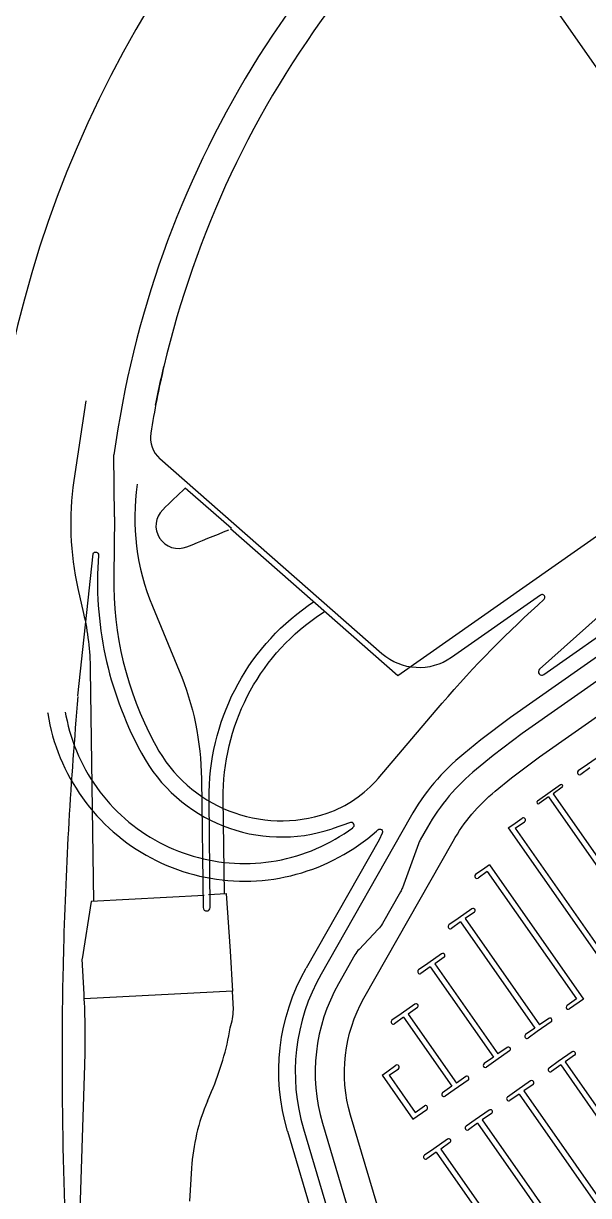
# Model space of a CAD drawing. Header units: millimetres. Extents: x 152904052 to 153933663, y 538271515 to 539240469.
# Drawn here: x 153563847 to 153565854, y 539081960 to 539086119 of the extents above; entities that cross this region are included whole.
import ezdxf

# ---------------------------------------------------------------- set-up
doc = ezdxf.new("R2010")
doc.units = ezdxf.units.MM
doc.layers.add('BORD', color=7, linetype='Continuous')

msp = doc.modelspace()

# ---------------------------------------------------------------- linework, layer by layer
at = {"layer": 'BORD', "color": 133, "ltscale": 10}
msp.add_lwpolyline([(153569170.7, 539089610.5, 0.482131), (153562008.1, 539084295.2)], format="xyb", dxfattribs=at)
at = {"layer": 'BORD', "color": 137, "flags": 128}
for points in [[(153568232.4, 539088059.3, 0.390364), (153563804, 539084952.9)], [(153564958.9, 539086202.7, 0.105273), (153564345.9, 539084902)], [(153564316.3, 539084764.3, -0.01018), (153564345.7, 539084901.8, 0.017451), (153564298.8, 539084665.5, 0.25845), (153564331.6, 539084574.3)], [(153566445.7, 539084510.4), (153565680.4, 539083827.3, 0.942757), (153565695.2, 539083808.5), (153567181.4, 539084849.2)], [(153565683.3, 539084090.5), (153565366.9, 539083869, -0.345556), (153565120.4, 539083882.5), (153564331.6, 539084574.3)], [(153564167.3, 539084157.1, 0.127587), (153564310.7, 539083567.9, 0.127587)], [(153565694.6, 539084074, 1.010626), (153565683.3, 539084090.5)], [(153564925.3, 539083316.1, 0.130573), (153565107, 539083439.8), (153565312.6, 539083681.9, -0.032377), (153565673.8, 539084055.2), (153565696.8, 539084076)], [(153563932.3, 539083673.7), (153563932.8, 539083670.5), (153563936.3, 539083650.4), (153563940.5, 539083630.3), (153563945.2, 539083610.5), (153563950.4, 539083590.7), (153563956.3, 539083571.1), (153563962.7, 539083551.7), (153563969.6, 539083532.5), (153563977.2, 539083513.5), (153563985.2, 539083494.8), (153563993.8, 539083476.2), (153564002.9, 539083457.9), (153564012.6, 539083439.9), (153564022.8, 539083422.2), (153564033.4, 539083404.8), (153564044.6, 539083387.7), (153564056.3, 539083370.9), (153564068.4, 539083354.5), (153564081, 539083338.4), (153564094.1, 539083322.7), (153564107.6, 539083307.4), (153564121.5, 539083292.5), (153564135.9, 539083277.9), (153564150.7, 539083263.8), (153564165.9, 539083250.2), (153564181.5, 539083237), (153564197.4, 539083224.2), (153564213.7, 539083211.9), (153564230.4, 539083200.1), (153564247.4, 539083188.7), (153564264.7, 539083177.9), (153564282.3, 539083167.6), (153564300.2, 539083157.7), (153564318.4, 539083148.4), (153564336.9, 539083139.7), (153564355.6, 539083131.4), (153564374.5, 539083123.7), (153564393.6, 539083116.6), (153564413, 539083110), (153564432.5, 539083103.9), (153564452.2, 539083098.5), (153564472, 539083093.6), (153564492, 539083089.3), (153564512.1, 539083085.5), (153564532.2, 539083082.4), (153564552.5, 539083079.8), (153564572.8, 539083077.8), (153564593.2, 539083076.4), (153564613.6, 539083075.6), (153564634.1, 539083075.3), (153564654.5, 539083075.7), (153564674.9, 539083076.7), (153564695.3, 539083078.2), (153564715.6, 539083080.3), (153564735.8, 539083083), (153564756, 539083086.3), (153564776.1, 539083090.2), (153564796, 539083094.7), (153564815.8, 539083099.7), (153564835.5, 539083105.3), (153564854.9, 539083111.5), (153564874.2, 539083118.2), (153564893.3, 539083125.5), (153564912.2, 539083133.3), (153564930.8, 539083141.7), (153564949.2, 539083150.6), (153564967.3, 539083160), (153564985.2, 539083169.9), (153565002.7, 539083180.4), (153565020, 539083191.3), (153565036.9, 539083202.8), (153565053.5, 539083214.7), (153565069.7, 539083227.1), (153565085.6, 539083240), (153565101.1, 539083253.3), (153565105.7, 539083257.6, -0.830221), (153565121.4, 539083245.7), (153565109.8, 539083222.4), (153564850.8, 539082766.7)], [(153563995.4, 539083675.4), (153563997.7, 539083662.1), (153564001.5, 539083643.8), (153564005.8, 539083625.7), (153564010.6, 539083607.7), (153564015.9, 539083589.9), (153564021.8, 539083572.2), (153564028.1, 539083554.7), (153564034.9, 539083537.4), (153564042.3, 539083520.2), (153564050.1, 539083503.3), (153564058.4, 539083486.7), (153564067.2, 539083470.3), (153564076.5, 539083454.1), (153564086.2, 539083438.2), (153564096.4, 539083422.6), (153564107.1, 539083407.3), (153564118.1, 539083392.3), (153564129.6, 539083377.7), (153564141.5, 539083363.4), (153564153.9, 539083349.4), (153564166.6, 539083335.8), (153564179.7, 539083322.6), (153564193.2, 539083309.7), (153564207, 539083297.2), (153564221.2, 539083285.2), (153564235.8, 539083273.6), (153564250.6, 539083262.3), (153564265.8, 539083251.6), (153564281.3, 539083241.2), (153564297.1, 539083231.3), (153564313.2, 539083221.9), (153564329.5, 539083213), (153564346.1, 539083204.5), (153564362.9, 539083196.5), (153564379.9, 539083189), (153564397.2, 539083181.9), (153564414.6, 539083175.4), (153564432.3, 539083169.4), (153564450.1, 539083163.9), (153564468, 539083158.9), (153564486.1, 539083154.5), (153564504.3, 539083150.5), (153564522.6, 539083147.1), (153564541, 539083144.2), (153564559.5, 539083141.9), (153564578, 539083140.1), (153564596.6, 539083138.8), (153564615.2, 539083138.1), (153564633.9, 539083137.8), (153564652.5, 539083138.2), (153564671.1, 539083139), (153564689.7, 539083140.5), (153564708.2, 539083142.4), (153564726.7, 539083144.9), (153564745, 539083147.9), (153564763.3, 539083151.4), (153564781.5, 539083155.5), (153564799.6, 539083160.1), (153564817.5, 539083165.2), (153564835.2, 539083170.8), (153564852.8, 539083176.9), (153564870.2, 539083183.5), (153564887.4, 539083190.7), (153564904.4, 539083198.3), (153564921.2, 539083206.4), (153564937.7, 539083215), (153564954, 539083224.1), (153564970, 539083233.6), (153564985.7, 539083243.6), (153565001.1, 539083254), (153565016.3, 539083264.9), (153565016.8, 539083265.4, 0.889249), (153565008.4, 539083283.3), (153564943.6, 539083261.6)], [(153564316.5, 539083557.1, 0.365725), (153564925.3, 539083316.1, 0.365725)], [(153564265.8, 539083529.9, 0.365725), (153564943.6, 539083261.6, 0.365725)], [(153564784.5, 539082188.7, -0.204057), (153564850.8, 539082766.7, -0.204057)]]:
    msp.add_lwpolyline(points, format="xyb", dxfattribs=at)
at = {"layer": 'BORD', "color": 137}
for points in [[(153568457.5, 539087591.6, 0.436661), (153564168, 539084588.1)], [(153568963.7, 539086028.5), (153565576.7, 539083656.3), (153565471.1, 539083576.7), (153565410.9, 539083527.4, 0.00001), (153565410.9, 539083527.4, 0.092426), (153565220.2, 539083301.6), (153564904.4, 539082745.9, 0.204061), (153564841.3, 539082196.3), (153564974, 539081748.9, -0.322613), (153564873.3, 539081460.3), (153564632.9, 539081292, 0.217785), (153564508.4, 539081009.7), (153564514, 539080592.5, 0.017269), (153564532.7, 539080257.2, 0.130885), (153564620.4, 539080017.5), (153564708.4, 539079891.8, 0.400928), (153565177.8, 539079802.5), (153565449.2, 539079992.6, -1.030065), (153565455.9, 539079984.7, 0.893261), (153566511.5, 539078789.2), (153568124.2, 539079918.5, -0.846295), (153568131.1, 539079911.2), (153567973.8, 539079705.5, -0.075619)], [(153564067.8, 539084779.6), (153564025.7, 539084496.7, 0.09303), (153564040.2, 539084113.4), (153564060.2, 539084025.7, -0.052574), (153564083.9, 539083825.8), (153564094.9, 539083003.6)], [(153564251.2, 539084483.7, 0.136246), (153564304.8, 539084051), (153564399.9, 539083822.3, -0.095463), (153564479.1, 539083438.8), (153564485.2, 539082981.8, 1), (153564510.2, 539082982.2), (153564506.6, 539083366.6, -0.248226), (153564858.3, 539084053.3), (153564877.1, 539084066.4)], [(153564040.4, 539083733.6), (153564094, 539084237.5, -0.842117), (153564113.1, 539084232.7, 0.142634), (153564260, 539083540.7)], [(153564561, 539083030.7), (153564556.6, 539083367.2, -0.248226), (153564886.9, 539084012.3), (153564915.8, 539084032.5)], [(153564040.2, 539083730.7, 0.015182), (153563989, 539082839.1)], [(153563989, 539082839.3), (153563987.5, 539082776.4, 0.021984), (153564015, 539081483.6)], [(153564062.9, 539082657.3, 0.001447), (153564062, 539082674.6), (153564055.5, 539082799)], [(153564500.1, 539082294.4), (153564514.7, 539082328.6, 0.05923), (153564581.5, 539082555, 0.063487), (153564592.6, 539082620.5), (153564589.2, 539082685.1)], [(153564064.7, 539082422, 0.019681), (153564062.9, 539082657.3)], [(153564500.1, 539082294.4, 0.086678), (153564444.1, 539082057.5, 0.086678)]]:
    msp.add_lwpolyline(points, format="xyb", dxfattribs=at)
at = {"layer": 'BORD', "color": 133}
msp.add_lwpolyline([(153565234.3, 539086867.8), (153565365.4, 539086700.5), (153565971.3, 539085835.3)], dxfattribs=at)
for points in [[(153567012.7, 539085090.2), (153565176.1, 539083804.2), (153564582.1, 539084325.1, 0.000074), (153564585.2, 539084326.4), (153564421.3, 539084470.2, 0.001678), (153564341.7, 539084393.7, 0.821939), (153564427, 539084261.9, 0.003568), (153564576.3, 539084322.7)], [(153567042.8, 539084596.8), (153565618.4, 539083598.9), (153565514.8, 539083520.9), (153565455.7, 539083472.5, 0.092458), (153565281.8, 539083266.6), (153565256.2, 539083221.6, 0.037465), (153565250.1, 539083208), (153565192.9, 539083052.2, -0.041311), (153565186, 539083037.2), (153565122, 539082924.7, -0.061322), (153565107.4, 539082905.1), (153565039, 539082833.4, 0.061322), (153565024.5, 539082813.8), (153564966, 539082710.9, 0.204061), (153564909.2, 539082216.5), (153565042, 539081769.1, -0.322613)], [(153565129.3, 539081838.7), (153565008.7, 539082245.5, -0.204061), (153565056.2, 539082659.6), (153565373.2, 539083217.5, -0.092458), (153565522.7, 539083394.5), (153565580.3, 539083441.6), (153565680.1, 539083516.8), (153567073.6, 539084492.5)]]:
    msp.add_lwpolyline(points, format="xyb", dxfattribs=at)
at = {"layer": 'BORD', "color": 137, "flags": 128}
for points in [[(153564170.5, 539084368.2), (153564168.1, 539084587.9)], [(153564170.5, 539084368.2), (153564167.3, 539084157.1)], [(153564310.7, 539083567.9), (153564316.5, 539083557.1)], [(153564260, 539083540.7), (153564265.8, 539083529.9)], [(153564040.2, 539081648.1), (153564064.7, 539082422)], [(153564784.5, 539082188.7), (153564902, 539081792.5)]]:
    msp.add_lwpolyline(points, dxfattribs=at)
at = {"layer": 'BORD', "color": 133, "flags": 128}
for points in [[(153565899.8, 539083524), (153565850.7, 539083489.6)], [(153565850.7, 539083489.6), (153565817.9, 539083466.7)], [(153565859.3, 539083477.3), (153565826.5, 539083454.4)], [(153565754.9, 539083417.1), (153565673, 539083359.7)], [(153565761, 539083408.5), (153565728.2, 539083385.6)], [(153565728.2, 539083385.6), (153566097.6, 539082858)], [(153565711.8, 539083374.1), (153565679, 539083351.1)], [(153565711.8, 539083374.1), (153566081.2, 539082846.6)], [(153565585.3, 539083275.8), (153565618.1, 539083298.7)], [(153565569, 539083264.3), (153565585.3, 539083275.8)], [(153565569, 539083264.3), (153565942.4, 539082731)], [(153565593.9, 539083263.5), (153565626.7, 539083286.4)], [(153565593.9, 539083263.5), (153565950.1, 539082754.8)], [(153565502, 539083133.2), (153565485.7, 539083121.7)], [(153565502, 539083133.2), (153565835.9, 539082656.5)], [(153565485.7, 539083121.7), (153565452.9, 539083098.8)], [(153565494.3, 539083109.4), (153565461.5, 539083086.5)], [(153565494.3, 539083109.4), (153565810.9, 539082657.3)], [(153565440.1, 539082977.5), (153565391, 539082943.1)], [(153565448.7, 539082965.3), (153565416, 539082942.3)], [(153565391, 539082943.1), (153565358.2, 539082920.2)], [(153565399.6, 539082930.8), (153565366.8, 539082907.9)], [(153565399.6, 539082930.8), (153565663.4, 539082554)], [(153565416, 539082942.3), (153565679.8, 539082565.5)], [(153565332.3, 539082817.8), (153565283.1, 539082783.4)], [(153565340.9, 539082805.5), (153565308.1, 539082782.5)], [(153565283.1, 539082783.4), (153565250.3, 539082760.4)], [(153565291.7, 539082771.1), (153565258.9, 539082748.1)], [(153565291.7, 539082771.1), (153565516, 539082450.8)], [(153565308.1, 539082782.5), (153565532.4, 539082462.3)], [(153565237.6, 539082639.2), (153565188.4, 539082604.8)], [(153565810.9, 539082657.3), (153565778.1, 539082634.3)], [(153565835.9, 539082656.5), (153565786.7, 539082622)], [(153565188.4, 539082604.8), (153565155.7, 539082581.8)], [(153565197, 539082592.5), (153565164.3, 539082569.5)], [(153565197, 539082592.5), (153565368.5, 539082347.5)], [(153565246.2, 539082626.9), (153565213.4, 539082603.9)], [(153565213.4, 539082603.9), (153565384.9, 539082359)], [(153565712.6, 539082588.4), (153565679.8, 539082565.5)], [(153565663.4, 539082554), (153565630.7, 539082531.1)], [(153565721.2, 539082576.2), (153565672, 539082541.7)], [(153565672, 539082541.7), (153565639.3, 539082518.8)], [(153565573.7, 539082472.9), (153565524.6, 539082438.5)], [(153565565.1, 539082485.2), (153565532.4, 539082462.3)], [(153565795.7, 539082469.7), (153565746.6, 539082435.3)], [(153565137.2, 539082398.9), (153565170, 539082421.9)], [(153565516, 539082450.8), (153565483.2, 539082427.8)], [(153565524.6, 539082438.5), (153565491.8, 539082415.6)], [(153565746.6, 539082435.3), (153565713.8, 539082412.3)], [(153565755.2, 539082423), (153565722.4, 539082400)], [(153565755.2, 539082423), (153566124.6, 539081895.4)], [(153565804.3, 539082457.4), (153565771.6, 539082434.4)], [(153565771.6, 539082434.4), (153566141, 539081906.9)], [(153565120.8, 539082387.5), (153565137.2, 539082398.9)], [(153565120.8, 539082387.5), (153565230.4, 539082231)], [(153565145.8, 539082386.7), (153565178.6, 539082409.6)], [(153565145.8, 539082386.7), (153565238.2, 539082254.8)], [(153565417.7, 539082382), (153565384.9, 539082359)], [(153565368.5, 539082347.5), (153565335.8, 539082324.6)], [(153565426.3, 539082369.7), (153565377.1, 539082335.3)], [(153565648.3, 539082366.4), (153565599.1, 539082332)], [(153565656.9, 539082354.1), (153565624.1, 539082331.2)], [(153565377.1, 539082335.3), (153565344.4, 539082312.3)], [(153565599.1, 539082332), (153565566.4, 539082309.1)], [(153565607.8, 539082319.7), (153565575, 539082296.8)], [(153565607.8, 539082319.7), (153565977.1, 539081792.2)], [(153565624.1, 539082331.2), (153565993.5, 539081803.7)], [(153565230.4, 539082231), (153565279.5, 539082265.4)], [(153565238.2, 539082254.8), (153565270.9, 539082277.7)], [(153565500.9, 539082263.2), (153565451.7, 539082228.8)], [(153565451.7, 539082228.8), (153565418.9, 539082205.8)], [(153565460.3, 539082216.5), (153565427.5, 539082193.5)], [(153565460.3, 539082216.5), (153565829.7, 539081688.9)], [(153565509.5, 539082250.9), (153565476.7, 539082227.9)], [(153565476.7, 539082227.9), (153565846.1, 539081700.4)], [(153565353.4, 539082159.9), (153565304.3, 539082125.5)], [(153565362, 539082147.6), (153565329.2, 539082124.7)], [(153565304.3, 539082125.5), (153565271.5, 539082102.6)], [(153565312.9, 539082113.2), (153565280.1, 539082090.3)], [(153565312.9, 539082113.2), (153565682.2, 539081585.7)], [(153565329.2, 539082124.7), (153565698.6, 539081597.2)]]:
    msp.add_lwpolyline(points, dxfattribs=at)
for points in [[(153565817.9, 539083466.7, 1), (153565826.5, 539083454.4)], [(153565761, 539083408.5, 1), (153565754.9, 539083417.1)], [(153565673, 539083359.7, 1), (153565679, 539083351.1)], [(153565626.7, 539083286.4, 1), (153565618.1, 539083298.7)], [(153565452.9, 539083098.8, 1), (153565461.5, 539083086.5)], [(153565448.7, 539082965.3, 1), (153565440.1, 539082977.5)], [(153565358.2, 539082920.2, 1), (153565366.8, 539082907.9)], [(153565340.9, 539082805.5, 1), (153565332.3, 539082817.8)], [(153565250.3, 539082760.4, 1), (153565258.9, 539082748.1)], [(153565246.2, 539082626.9, 1), (153565237.6, 539082639.2)], [(153565778.1, 539082634.3, 1), (153565786.7, 539082622)], [(153565721.2, 539082576.2, 1), (153565712.6, 539082588.4)], [(153565155.7, 539082581.8, 1), (153565164.3, 539082569.5)], [(153565630.7, 539082531.1, 1), (153565639.3, 539082518.8)], [(153565573.7, 539082472.9, 1), (153565565.1, 539082485.2)], [(153565804.3, 539082457.4, 1), (153565795.7, 539082469.7)], [(153565178.6, 539082409.6, 1), (153565170, 539082421.9)], [(153565483.2, 539082427.8, 1), (153565491.8, 539082415.6)], [(153565426.3, 539082369.7, 1), (153565417.7, 539082382)], [(153565713.8, 539082412.3, 1), (153565722.4, 539082400)], [(153565656.9, 539082354.1, 1), (153565648.3, 539082366.4)], [(153565335.8, 539082324.6, 1), (153565344.4, 539082312.3)], [(153565566.4, 539082309.1, 1), (153565575, 539082296.8)], [(153565279.5, 539082265.4, 1), (153565270.9, 539082277.7)], [(153565509.5, 539082250.9, 1), (153565500.9, 539082263.2)], [(153565418.9, 539082205.8, 1), (153565427.5, 539082193.5)], [(153565362, 539082147.6, 1), (153565353.4, 539082159.9)], [(153565271.5, 539082102.6, 1), (153565280.1, 539082090.3)]]:
    msp.add_lwpolyline(points, format="xyb", dxfattribs=at)
at = {"layer": 'BORD', "color": 137}
for points in [[(153564488.1, 539083024.4), (153564087.6, 539083003.2), (153564055.7, 539082800.3)], [(153564504.6, 539083027.7), (153564566.9, 539083031), (153564581.6, 539082827.5), (153564589.2, 539082685.1), (153564062.9, 539082657.3)], [(153564444.1, 539082057.4), (153564437.1, 539081939.9)]]:
    msp.add_lwpolyline(points, dxfattribs=at)

doc.saveas('drawing.dxf')
